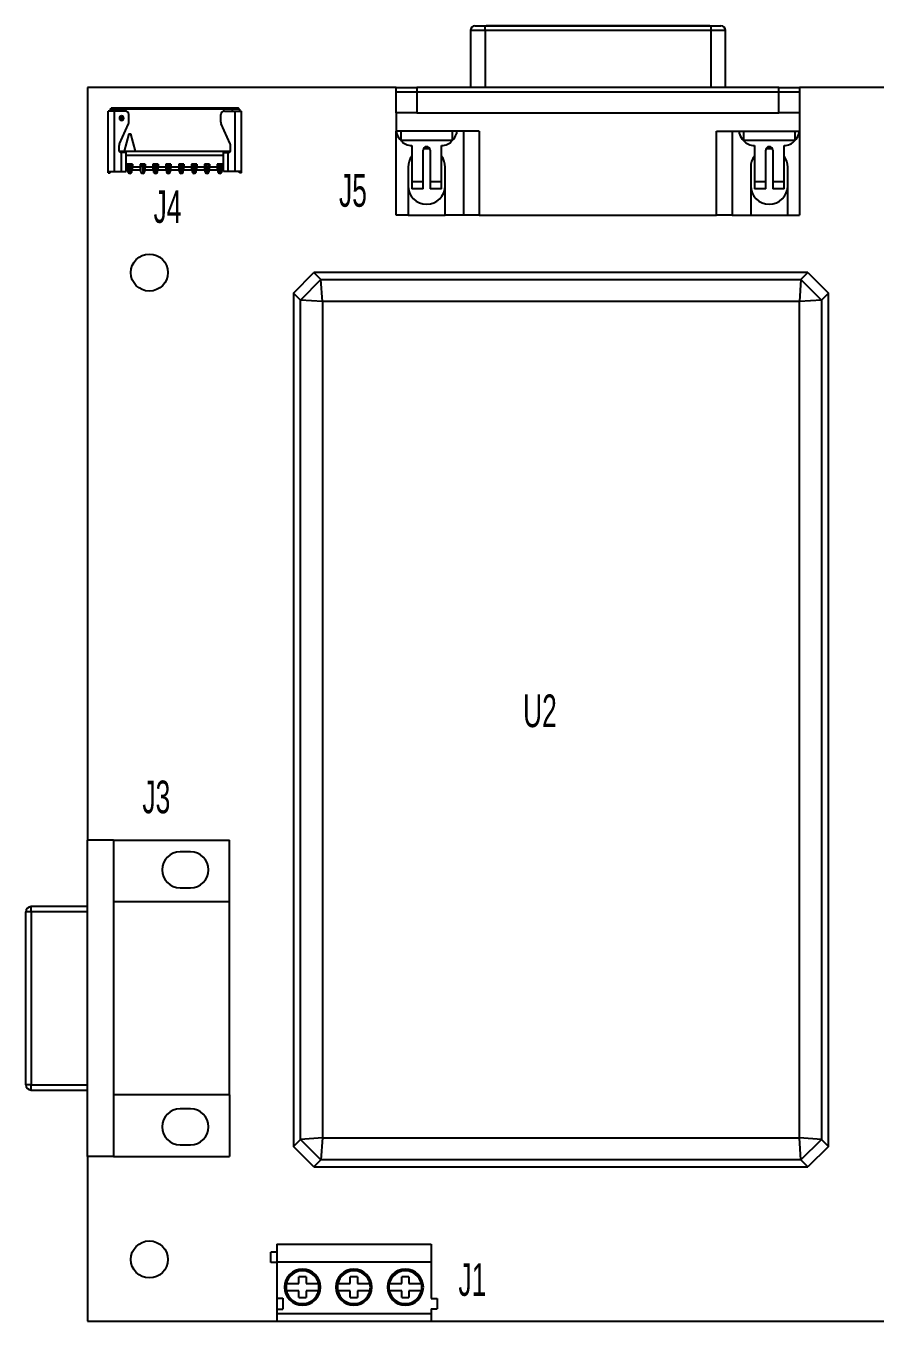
# Model space of a CAD drawing. Header units: millimetres. Extents: x 114 to 280, y 84 to 210.
# Drawn here: x 114 to 196.5, y 84.1 to 210.1 of the extents above; entities that cross this region are included whole.
import ezdxf

# ---------------------------------------------------------------- set-up
doc = ezdxf.new("R2010")
doc.units = ezdxf.units.MM
doc.styles.add('SLDTEXTSTYLE0', font='TXT', dxfattribs={"width": 0.605})

msp = doc.modelspace()

# ---------------------------------------------------------------- linework, layer by layer
at = {"color": 7, "linetype": 'Continuous', "lineweight": 25}
for p, q in [((157.18, 209.7), (157.18, 204.15)), ((157.63, 210.15), (158.61, 210.15)), ((158.61, 209.7), (158.61, 210.15)), ((158.61, 210.15), (180.55, 210.15)), ((158.61, 209.7), (158.61, 204.15)), ((180.55, 209.7), (158.61, 209.7)), ((180.45, 210.15), (158.71, 210.15)), ((180.55, 210.15), (181.53, 210.15)), ((180.55, 210.15), (180.55, 209.7)), ((180.55, 209.7), (180.55, 204.15)), ((181.98, 204.15), (181.98, 209.7)), ((149.98, 204.15), (119.98, 204.15)), ((119.98, 204.15), (119.98, 130.95)), ((149.98, 203.7), (149.98, 204.15)), ((149.98, 204.15), (151.98, 204.15)), ((151.98, 204.15), (151.98, 203.7)), ((187.18, 204.15), (151.98, 204.15)), ((187.18, 203.7), (187.18, 204.15)), ((187.18, 204.15), (189.18, 204.15)), ((189.18, 204.15), (189.18, 203.7)), ((199.18, 204.15), (189.18, 204.15)), ((151.98, 203.7), (149.98, 203.7)), ((149.98, 201.7), (149.98, 203.7)), ((187.18, 203.7), (151.98, 203.7)), ((151.98, 203.7), (151.98, 201.7)), ((189.18, 203.7), (187.18, 203.7)), ((187.18, 201.7), (187.18, 203.7)), ((189.18, 203.7), (189.18, 201.7)), ((121.98, 196), (121.98, 201.87)), ((122.58, 201.87), (121.98, 201.87)), ((122.18, 202.05), (122.28, 202.15)), ((122.18, 202.05), (122.18, 201.87)), ((122.58, 196), (122.58, 201.87)), ((123.63, 201.87), (122.58, 201.87)), ((122.88, 202.05), (122.88, 202.15)), ((134.03, 202.15), (122.88, 202.15)), ((134.03, 202.05), (122.88, 202.05)), ((133.28, 201.87), (134.33, 201.87)), ((134.03, 202.05), (134.03, 202.15)), ((134.33, 196), (134.33, 201.87)), ((134.33, 201.87), (134.93, 201.87)), ((134.73, 202.05), (134.63, 202.15)), ((134.73, 202.05), (134.73, 201.87)), ((134.93, 196), (134.93, 201.87)), ((151.98, 201.7), (149.98, 201.7)), ((149.98, 201.7), (149.98, 199.9)), ((151.98, 201.7), (187.18, 201.7)), ((189.18, 201.7), (187.18, 201.7)), ((189.18, 201.7), (189.18, 199.9)), ((123.08, 198.67), (123.95, 200.63)), ((123.28, 201.39), (123.28, 201.32)), ((123.28, 201.27), (123.28, 201.32)), ((123.28, 201.2), (123.28, 201.27)), ((123.28, 201.14), (123.28, 201.07)), ((123.28, 201.07), (123.28, 201.02)), ((123.28, 200.95), (123.28, 201.02)), ((123.98, 200.77), (123.98, 201.52)), ((132.93, 200.77), (132.93, 201.52)), ((133.83, 198.67), (132.96, 200.63)), ((123.98, 199.65), (123.52, 197.95)), ((123.98, 199.65), (124.18, 199.65)), ((124.64, 197.95), (124.18, 199.65)), ((158.03, 199.9), (149.98, 199.9)), ((149.98, 191.75), (149.98, 199.9)), ((150.03, 199.65), (150.03, 199.9)), ((150.43, 199.9), (150.43, 199)), ((155.42, 199.9), (155.42, 199)), ((155.82, 199.9), (155.82, 199.65)), ((156.53, 191.75), (156.53, 199.9)), ((158.03, 199.9), (158.03, 191.75)), ((181.12, 191.75), (181.12, 199.9)), ((181.12, 199.9), (189.18, 199.9)), ((182.62, 199.9), (182.62, 191.75)), ((183.33, 199.65), (183.33, 199.9)), ((183.73, 199.9), (183.73, 199)), ((188.72, 199.9), (188.72, 199)), ((189.12, 199.9), (189.12, 199.65)), ((189.18, 199.9), (189.18, 191.75)), ((123.05, 197.98), (123.05, 198.53)), ((123.13, 197.95), (123.52, 197.95)), ((123.28, 197.85), (123.18, 197.85)), ((123.28, 196), (123.28, 197.85)), ((123.73, 197.85), (123.28, 197.85)), ((123.48, 197.85), (123.48, 197.95)), ((123.52, 197.95), (124.64, 197.95)), ((123.73, 196), (123.73, 197.85)), ((124.64, 197.95), (133.78, 197.95)), ((133.18, 196), (133.18, 197.85)), ((133.18, 197.85), (133.63, 197.85)), ((133.43, 197.85), (133.43, 197.95)), ((133.63, 196), (133.63, 197.85)), ((133.63, 197.85), (133.73, 197.85)), ((133.86, 197.98), (133.86, 198.53)), ((155.42, 199), (150.43, 199)), ((151.49, 198.5), (151.49, 195.01)), ((152.59, 195.01), (152.59, 198.06)), ((153.27, 198.06), (153.27, 195.01)), ((154.37, 195.01), (154.37, 198.5)), ((188.72, 199), (183.73, 199)), ((184.79, 198.5), (184.79, 195.01)), ((185.89, 195.01), (185.89, 198.06)), ((186.57, 198.06), (186.57, 195.01)), ((187.67, 195.01), (187.67, 198.5)), ((124.33, 196.7), (123.83, 196.7)), ((123.83, 196.7), (123.83, 196.42)), ((123.88, 196.7), (123.88, 196.5)), ((124.28, 196.5), (124.28, 196.7)), ((124.33, 196.7), (124.33, 196.42)), ((125.58, 196.7), (125.08, 196.7)), ((125.08, 196.7), (125.08, 196.42)), ((125.13, 196.7), (125.13, 196.5)), ((125.53, 196.5), (125.53, 196.7)), ((125.58, 196.7), (125.58, 196.42)), ((126.83, 196.7), (126.33, 196.7)), ((126.33, 196.7), (126.33, 196.42)), ((126.38, 196.7), (126.38, 196.5)), ((126.78, 196.5), (126.78, 196.7)), ((126.83, 196.7), (126.83, 196.42)), ((128.08, 196.7), (127.58, 196.7)), ((127.58, 196.7), (127.58, 196.42)), ((127.63, 196.7), (127.63, 196.5)), ((128.03, 196.5), (128.03, 196.7)), ((128.08, 196.7), (128.08, 196.42)), ((129.33, 196.7), (128.83, 196.7)), ((128.83, 196.7), (128.83, 196.42)), ((128.88, 196.7), (128.88, 196.5)), ((129.28, 196.5), (129.28, 196.7)), ((129.33, 196.7), (129.33, 196.42)), ((130.58, 196.7), (130.08, 196.7)), ((130.08, 196.7), (130.08, 196.42)), ((130.13, 196.7), (130.13, 196.5)), ((130.53, 196.5), (130.53, 196.7)), ((130.58, 196.7), (130.58, 196.42)), ((131.83, 196.7), (131.33, 196.7)), ((131.33, 196.7), (131.33, 196.42)), ((131.38, 196.7), (131.38, 196.5)), ((131.78, 196.5), (131.78, 196.7)), ((131.83, 196.7), (131.83, 196.42)), ((133.08, 196.7), (132.58, 196.7)), ((132.58, 196.7), (132.58, 196.42)), ((132.63, 196.7), (132.63, 196.5)), ((133.03, 196.5), (133.03, 196.7)), ((133.08, 196.7), (133.08, 196.42)), ((121.98, 196), (122.58, 196)), ((121.98, 195.87), (121.98, 196)), ((121.98, 195.87), (122.18, 195.87)), ((122.18, 195.87), (122.18, 196)), ((122.58, 196), (123.28, 196)), ((123.28, 196), (123.73, 196)), ((123.83, 196.42), (123.73, 196.42)), ((123.83, 196.12), (123.73, 196.12)), ((123.83, 196.42), (123.83, 196.12)), ((123.83, 196.4), (123.88, 196.4)), ((123.88, 196.5), (123.88, 196)), ((123.88, 196.5), (124.08, 196.5)), ((124.08, 196.5), (124.28, 196.5)), ((124.08, 196.5), (124.08, 195.8)), ((124.28, 196), (124.28, 196.5)), ((124.28, 196.4), (124.33, 196.4)), ((125.08, 196.42), (124.33, 196.42)), ((124.33, 196.12), (124.33, 196.42)), ((125.08, 196.12), (124.33, 196.12)), ((125.08, 196.42), (125.08, 196.12)), ((125.08, 196.4), (125.13, 196.4)), ((125.13, 196.5), (125.13, 196)), ((125.13, 196.5), (125.33, 196.5)), ((125.33, 196.5), (125.53, 196.5)), ((125.33, 196.5), (125.33, 195.8)), ((125.53, 196), (125.53, 196.5)), ((125.53, 196.4), (125.58, 196.4)), ((126.33, 196.42), (125.58, 196.42)), ((125.58, 196.12), (125.58, 196.42)), ((126.33, 196.12), (125.58, 196.12)), ((126.33, 196.42), (126.33, 196.12)), ((126.33, 196.4), (126.38, 196.4)), ((126.38, 196.5), (126.38, 196)), ((126.38, 196.5), (126.58, 196.5)), ((126.58, 196.5), (126.78, 196.5)), ((126.58, 196.5), (126.58, 195.8)), ((126.78, 196), (126.78, 196.5)), ((126.78, 196.4), (126.83, 196.4)), ((127.58, 196.42), (126.83, 196.42)), ((126.83, 196.12), (126.83, 196.42)), ((127.58, 196.12), (126.83, 196.12)), ((127.58, 196.42), (127.58, 196.12)), ((127.58, 196.4), (127.63, 196.4)), ((127.63, 196.5), (127.63, 196)), ((127.63, 196.5), (127.83, 196.5)), ((127.83, 196.5), (128.03, 196.5)), ((127.83, 196.5), (127.83, 195.8)), ((128.03, 196), (128.03, 196.5)), ((128.03, 196.4), (128.08, 196.4)), ((128.83, 196.42), (128.08, 196.42)), ((128.08, 196.12), (128.08, 196.42)), ((128.83, 196.12), (128.08, 196.12)), ((128.83, 196.42), (128.83, 196.12)), ((128.83, 196.4), (128.88, 196.4)), ((128.88, 196.5), (128.88, 196)), ((128.88, 196.5), (129.08, 196.5)), ((129.08, 196.5), (129.28, 196.5)), ((129.08, 196.5), (129.08, 195.8)), ((129.28, 196), (129.28, 196.5)), ((129.28, 196.4), (129.33, 196.4)), ((130.08, 196.42), (129.33, 196.42)), ((129.33, 196.12), (129.33, 196.42)), ((130.08, 196.12), (129.33, 196.12)), ((130.08, 196.42), (130.08, 196.12)), ((130.08, 196.4), (130.13, 196.4)), ((130.13, 196.5), (130.13, 196)), ((130.13, 196.5), (130.33, 196.5)), ((130.33, 196.5), (130.53, 196.5)), ((130.33, 196.5), (130.33, 195.8)), ((130.53, 196), (130.53, 196.5)), ((130.53, 196.4), (130.58, 196.4)), ((130.58, 196.12), (130.58, 196.42)), ((131.33, 196.42), (130.58, 196.42)), ((131.33, 196.12), (130.58, 196.12)), ((131.33, 196.42), (131.33, 196.12)), ((131.33, 196.4), (131.38, 196.4)), ((131.38, 196.5), (131.38, 196)), ((131.38, 196.5), (131.58, 196.5)), ((131.58, 196.5), (131.78, 196.5)), ((131.58, 196.5), (131.58, 195.8)), ((131.78, 196), (131.78, 196.5)), ((131.78, 196.4), (131.83, 196.4)), ((132.58, 196.42), (131.83, 196.42)), ((131.83, 196.12), (131.83, 196.42)), ((132.58, 196.12), (131.83, 196.12)), ((132.58, 196.42), (132.58, 196.12)), ((132.58, 196.4), (132.63, 196.4)), ((132.63, 196.5), (132.63, 196)), ((132.63, 196.5), (132.83, 196.5)), ((132.83, 196.5), (133.03, 196.5)), ((132.83, 196.5), (132.83, 195.8)), ((133.03, 196), (133.03, 196.5)), ((133.03, 196.4), (133.08, 196.4)), ((133.18, 196.42), (133.08, 196.42)), ((133.08, 196.12), (133.08, 196.42)), ((133.18, 196.12), (133.08, 196.12)), ((133.63, 196), (133.18, 196)), ((134.33, 196), (133.63, 196)), ((134.93, 196), (134.33, 196)), ((134.73, 195.87), (134.73, 196)), ((134.93, 195.87), (134.73, 195.87)), ((134.93, 195.87), (134.93, 196)), ((151.13, 196.4), (151.13, 191.75)), ((154.73, 191.75), (154.73, 196.4)), ((184.43, 196.4), (184.43, 191.75)), ((188.03, 191.75), (188.03, 196.4)), ((151.49, 195.01), (152.59, 195.01)), ((151.49, 195.01), (151.49, 194.3)), ((152.59, 194.3), (151.49, 194.3)), ((152.59, 194.3), (152.59, 195.01)), ((153.27, 195.01), (154.37, 195.01)), ((153.27, 195.01), (153.27, 194.3)), ((154.37, 194.3), (153.27, 194.3)), ((154.37, 194.3), (154.37, 195.01)), ((184.79, 195.01), (185.89, 195.01)), ((184.79, 195.01), (184.79, 194.3)), ((185.89, 194.3), (184.79, 194.3)), ((185.89, 194.3), (185.89, 195.01)), ((186.57, 195.01), (187.67, 195.01)), ((186.57, 195.01), (186.57, 194.3)), ((187.67, 194.3), (186.57, 194.3)), ((187.67, 194.3), (187.67, 195.01)), ((151.13, 191.75), (149.98, 191.75)), ((151.13, 191.75), (154.73, 191.75)), ((156.53, 191.75), (154.73, 191.75)), ((158.03, 191.75), (156.53, 191.75)), ((158.03, 191.75), (181.12, 191.75)), ((182.62, 191.75), (181.12, 191.75)), ((182.62, 191.75), (184.43, 191.75)), ((184.43, 191.75), (188.03, 191.75)), ((188.03, 191.75), (189.18, 191.75)), ((139.98, 184.15), (141.98, 186.15)), ((142.66, 185.47), (140.66, 183.47)), ((141.98, 186.15), (142.66, 185.47)), ((189.98, 186.15), (141.98, 186.15)), ((142.8, 183.33), (142.66, 185.47)), ((142.66, 185.47), (189.29, 185.47)), ((189.29, 185.47), (189.16, 183.33)), ((189.29, 185.47), (189.98, 186.15)), ((191.3, 183.47), (189.29, 185.47)), ((189.98, 186.15), (191.98, 184.15)), ((140.66, 183.47), (139.98, 184.15)), ((139.98, 184.15), (139.98, 101.15)), ((191.98, 184.15), (191.3, 183.47)), ((191.98, 101.15), (191.98, 184.15)), ((142.8, 183.33), (140.66, 183.47)), ((140.66, 101.83), (140.66, 183.47)), ((189.16, 183.33), (142.8, 183.33)), ((142.8, 183.33), (142.8, 101.97)), ((191.3, 183.47), (189.16, 183.33)), ((189.16, 101.97), (189.16, 183.33)), ((191.3, 183.47), (191.3, 101.83)), ((119.98, 100.15), (119.98, 130.95)), ((122.48, 130.95), (119.98, 130.95)), ((122.48, 130.95), (122.48, 100.15)), ((122.48, 130.95), (133.78, 130.95)), ((129.98, 129.8), (128.98, 129.8)), ((133.78, 124.95), (133.78, 130.95)), ((128.98, 126.3), (129.98, 126.3)), ((133.78, 124.95), (122.48, 124.95)), ((133.78, 106.15), (133.78, 124.95)), ((113.98, 107.13), (113.98, 123.97)), ((114.48, 123.97), (113.98, 123.97)), ((119.98, 124.47), (114.48, 124.47)), ((114.48, 123.97), (114.48, 107.13)), ((119.98, 123.97), (114.48, 123.97)), ((114.48, 107.13), (113.98, 107.13)), ((114.48, 107.13), (119.98, 107.13)), ((114.48, 106.63), (119.98, 106.63)), ((133.78, 106.15), (122.48, 106.15)), ((133.78, 106.15), (133.78, 100.15)), ((129.98, 104.8), (128.98, 104.8)), ((128.98, 101.3), (129.98, 101.3)), ((139.98, 101.15), (140.66, 101.83)), ((141.98, 99.15), (139.98, 101.15)), ((142.8, 101.97), (140.66, 101.83)), ((140.66, 101.83), (142.66, 99.83)), ((142.8, 101.97), (142.66, 99.83)), ((142.8, 101.97), (189.16, 101.97)), ((189.3, 99.83), (189.16, 101.97)), ((191.3, 101.83), (189.16, 101.97)), ((189.3, 99.83), (191.3, 101.83)), ((191.98, 101.15), (189.98, 99.15)), ((191.3, 101.83), (191.98, 101.15)), ((122.48, 100.15), (119.98, 100.15)), ((119.98, 100.15), (119.98, 84.15)), ((122.48, 100.15), (133.78, 100.15)), ((142.66, 99.83), (141.98, 99.15)), ((189.3, 99.83), (142.66, 99.83)), ((189.98, 99.15), (189.3, 99.83)), ((141.98, 99.15), (189.98, 99.15)), ((138.36, 90.85), (137.78, 90.85)), ((137.78, 89.85), (137.78, 90.85)), ((138.36, 91.65), (138.36, 89.92)), ((138.36, 91.65), (153.36, 91.65)), ((153.36, 91.65), (153.36, 89.92)), ((138.36, 89.85), (137.78, 89.85)), ((138.36, 89.92), (138.36, 86.37)), ((138.36, 89.92), (153.36, 89.92)), ((153.36, 89.92), (153.36, 86.35)), ((141.21, 88.45), (140.51, 88.45)), ((140.51, 87.8), (140.51, 88.45)), ((141.21, 88.45), (141.21, 87.8)), ((146.21, 88.45), (145.51, 88.45)), ((145.51, 87.8), (145.51, 88.45)), ((146.21, 88.45), (146.21, 87.8)), ((151.21, 88.45), (150.51, 88.45)), ((150.51, 87.8), (150.51, 88.45)), ((151.21, 88.45), (151.21, 87.8)), ((139.3, 87.8), (140.51, 87.8)), ((140.51, 87.1), (139.3, 87.1)), ((140.51, 86.45), (140.51, 87.1)), ((141.21, 87.8), (142.42, 87.8)), ((141.21, 87.1), (141.21, 86.45)), ((142.42, 87.1), (141.21, 87.1)), ((144.3, 87.8), (145.51, 87.8)), ((145.51, 87.1), (144.3, 87.1)), ((145.51, 86.45), (145.51, 87.1)), ((146.21, 87.8), (147.42, 87.8)), ((147.42, 87.1), (146.21, 87.1)), ((146.21, 87.1), (146.21, 86.45)), ((149.3, 87.8), (150.51, 87.8)), ((150.51, 87.1), (149.3, 87.1)), ((150.51, 86.45), (150.51, 87.1)), ((151.21, 87.8), (152.42, 87.8)), ((152.42, 87.1), (151.21, 87.1)), ((151.21, 87.1), (151.21, 86.45)), ((138.36, 86.37), (138.96, 86.37)), ((138.36, 86.37), (138.36, 85.32)), ((138.96, 86.37), (138.96, 85.32)), ((140.51, 86.45), (141.21, 86.45)), ((145.51, 86.45), (146.21, 86.45)), ((150.51, 86.45), (151.21, 86.45)), ((153.36, 86.35), (153.94, 86.35)), ((153.94, 86.35), (153.94, 85.35)), ((138.36, 85.32), (138.36, 84.89)), ((138.36, 85.32), (138.96, 85.32)), ((138.36, 84.89), (138.36, 84.15)), ((138.36, 84.89), (153.36, 84.89)), ((153.36, 85.35), (153.94, 85.35)), ((153.36, 85.35), (153.36, 84.89)), ((153.36, 84.89), (153.36, 84.15)), ((119.98, 84.15), (138.36, 84.15)), ((138.36, 84.15), (153.36, 84.15)), ((153.36, 84.15), (279.98, 84.15))]:
    msp.add_line(p, q, dxfattribs=at)
at = {"color": 8, "linetype": 'Continuous', "lineweight": 25}
for p, q in [((158.61, 209.7), (157.18, 209.7)), ((181.98, 209.7), (180.55, 209.7)), ((122.88, 202.05), (122.88, 201.87)), ((134.03, 202.05), (134.03, 201.87)), ((123.13, 197.86), (123.13, 197.95)), ((133.78, 197.86), (133.78, 197.95)), ((133.18, 197.55), (123.73, 197.55)), ((124.08, 196.5), (124.08, 196.7)), ((125.33, 196.5), (125.33, 196.7)), ((126.58, 196.5), (126.58, 196.7)), ((127.83, 196.5), (127.83, 196.7)), ((129.08, 196.5), (129.08, 196.7)), ((130.33, 196.5), (130.33, 196.7)), ((131.58, 196.5), (131.58, 196.7)), ((132.83, 196.5), (132.83, 196.7)), ((114.48, 123.97), (114.48, 124.47)), ((114.48, 106.63), (114.48, 107.13))]:
    msp.add_line(p, q, dxfattribs=at)
at = {"color": 7, "linetype": 'Continuous', "lineweight": 25, "flags": 128}
for points in [[(122.88, 202.05), (122.74, 202.05), (122.61, 202.05), (122.49, 202.05), (122.38, 202.05), (122.3, 202.05), (122.23, 202.05), (122.19, 202.05), (122.18, 202.05)], [(122.88, 202.15), (122.76, 202.15), (122.65, 202.15), (122.55, 202.15), (122.46, 202.15), (122.38, 202.15), (122.33, 202.15), (122.29, 202.15), (122.28, 202.15)], [(134.63, 202.15), (134.62, 202.15), (134.58, 202.15), (134.53, 202.15), (134.45, 202.15), (134.36, 202.15), (134.26, 202.15), (134.15, 202.15), (134.03, 202.15)], [(134.73, 202.05), (134.72, 202.05), (134.68, 202.05), (134.61, 202.05), (134.52, 202.05), (134.42, 202.05), (134.3, 202.05), (134.17, 202.05), (134.03, 202.05)]]:
    msp.add_lwpolyline(points, dxfattribs=at)
at = {"color": 7, "linetype": 'Continuous', "lineweight": 25}
for centre in [(125.98, 186.15), (125.98, 90.15)]:
    msp.add_circle(centre, 1.8, dxfattribs=at)
for centre, radius, start, end in [((157.63, 209.7), 0.45, 90, 180), ((181.53, 209.7), 0.45, 0, 90), ((123.63, 201.52), 0.35, 0, 90), ((133.28, 201.52), 0.35, 90, 180), ((123.28, 201.17), 0.216, 90, 270), ((123.28, 201.17), 0.146, 90, 270), ((123.28, 201.17), 0.104, 90, 270), ((123.28, 201.17), 0.0336, 90, 270), ((123.28, 201.17), 0.216, 270, 90), ((123.28, 201.17), 0.146, 270, 90), ((123.28, 201.17), 0.104, 270, 90), ((123.28, 201.17), 0.0336, 270, 90), ((123.63, 200.77), 0.35, 336.0261, 0), ((133.28, 200.77), 0.35, 180, 203.9739), ((151.64, 200.19), 1.69, 198.6749, 224.692), ((154.22, 200.19), 1.69, 315.308, 341.3251), ((184.94, 200.19), 1.69, 198.6749, 224.692), ((187.52, 200.19), 1.69, 315.308, 341.3251), ((123.4, 198.53), 0.35, 156.0261, 180), ((123.18, 197.98), 0.13, 180, 270), ((133.73, 197.98), 0.13, 270, 0), ((133.51, 198.53), 0.35, 0, 23.9739), ((151.49, 199.86), 1.36, 219.1244, 270), ((152.93, 198.06), 0.34, 0, 180), ((152.93, 196.4), 1.8, 79.7226, 100.2774), ((154.37, 199.86), 1.36, 270, 320.8756), ((184.79, 199.86), 1.36, 219.1244, 270), ((186.23, 198.06), 0.34, 0, 180), ((186.23, 196.4), 1.8, 79.7226, 100.2774), ((187.67, 199.86), 1.36, 270, 320.8756), ((152.93, 196.4), 1.8, 143.1165, 180), ((152.93, 196.4), 1.8, 0, 36.8835), ((186.23, 196.4), 1.8, 143.1165, 180), ((186.23, 196.4), 1.8, 0, 36.8835), ((124.08, 196), 0.2, 180, 270), ((124.08, 196), 0.2, 270, 0), ((125.33, 196), 0.2, 180, 270), ((125.33, 196), 0.2, 270, 0), ((126.58, 196), 0.2, 180, 270), ((126.58, 196), 0.2, 270, 0), ((127.83, 196), 0.2, 180, 270), ((127.83, 196), 0.2, 270, 0), ((129.08, 196), 0.2, 180, 270), ((129.08, 196), 0.2, 270, 0), ((130.33, 196), 0.2, 180, 270), ((130.33, 196), 0.2, 270, 0), ((131.58, 196), 0.2, 180, 270), ((131.58, 196), 0.2, 270, 0), ((132.83, 196), 0.2, 180, 270), ((132.83, 196), 0.2, 270, 0), ((152.93, 194.6), 1.8, 180, 0), ((186.23, 194.6), 1.8, 180, 0), ((128.98, 128.05), 1.75, 90, 270), ((129.98, 128.05), 1.75, 270, 90), ((114.48, 123.97), 0.5, 90, 180), ((114.48, 107.13), 0.5, 180, 270), ((128.98, 103.05), 1.75, 90, 270), ((129.98, 103.05), 1.75, 270, 90), ((140.86, 87.45), 1.75, 0, 180), ((140.86, 87.45), 1.6, 90, 167.3644), ((140.86, 87.45), 1.6, 12.6356, 90), ((145.86, 87.45), 1.75, 0, 180), ((145.86, 87.45), 1.6, 90, 167.3644), ((145.86, 87.45), 1.6, 12.6356, 90), ((150.86, 87.45), 1.75, 0, 180), ((150.86, 87.45), 1.6, 90, 167.3644), ((150.86, 87.45), 1.6, 12.6356, 90), ((140.86, 87.45), 1.75, 180, 0), ((140.86, 87.45), 1.6, 167.3644, 192.6356), ((140.86, 87.45), 1.6, 192.6356, 270), ((140.86, 87.45), 1.6, 270, 347.3644), ((140.86, 87.45), 1.6, 347.3644, 12.6356), ((145.86, 87.45), 1.75, 180, 0), ((145.86, 87.45), 1.6, 167.3644, 192.6356), ((145.86, 87.45), 1.6, 192.6356, 270), ((145.86, 87.45), 1.6, 270, 347.3644), ((145.86, 87.45), 1.6, 347.3644, 12.6356), ((150.86, 87.45), 1.75, 180, 0), ((150.86, 87.45), 1.6, 167.3644, 192.6356), ((150.86, 87.45), 1.6, 192.6356, 270), ((150.86, 87.45), 1.6, 270, 347.3644), ((150.86, 87.45), 1.6, 347.3644, 12.6356)]:
    msp.add_arc(centre, radius, start, end, dxfattribs=at)

# ---------------------------------------------------------------- texts
at = {"color": 7, "linetype": 'Continuous', "lineweight": 0, "char_height": 3.175, "attachment_point": 1, "style": 'SLDTEXTSTYLE0'}
for s, insert in [('J5', (144.41, 195.73)), ('J4', (126.39, 194.16)), ('U2', (162.3, 145.11)), ('J3', (125.3, 136.73)), ('J1', (156.02, 89.78))]:
    msp.add_mtext(s, dxfattribs=dict(at, insert=insert))

doc.saveas('drawing.dxf')
